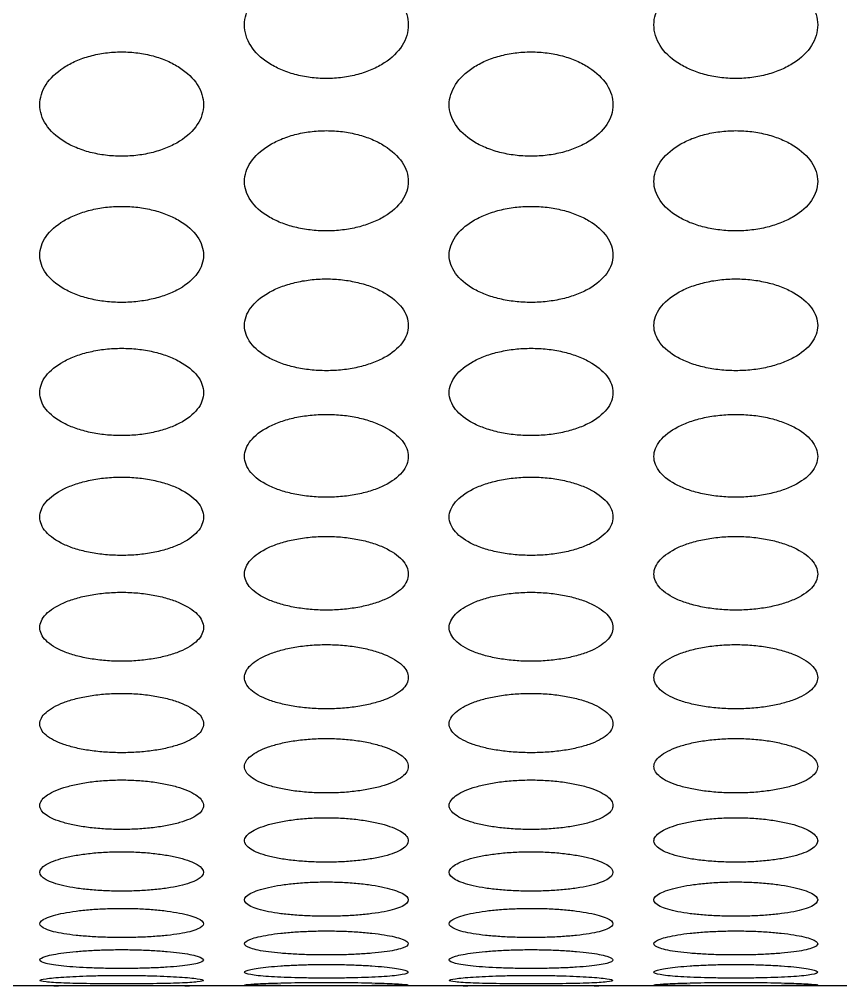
# Model space of a CAD drawing. Header units: millimetres. Extents: x 324 to 7054, y -67 to 2159.
# Drawn here: x 1955.03 to 1995.16, y 1320.98 to 1368.14 of the extents above; entities that cross this region are included whole.
import ezdxf

# ---------------------------------------------------------------- set-up
doc = ezdxf.new("R2010")
doc.units = ezdxf.units.MM
doc.header["$LTSCALE"] = 153.67
doc.layers.get('0').update_dxf_attribs({"linetype": 'CONTINUOUS'})
doc.layers.add('02___PRT_ALL_AXES', color=7, linetype='CONTINUOUS')

msp = doc.modelspace()

# ---------------------------------------------------------------- linework, layer by layer
at = {"linetype": 'Continuous'}
msp.add_line((2024.76484, 1320.97699), (1484.30467, 1320.97699), dxfattribs=at)
at = {"layer": '02___PRT_ALL_AXES', "linetype": 'Continuous'}
for p, q in [((1968.67301, 1320.97699), (1968.6473, 1320.97699)), ((1971.42576, 1320.97699), (1971.39649, 1320.97699)), ((1988.67301, 1320.97699), (1988.6473, 1320.97699)), ((1991.42576, 1320.97699), (1991.39649, 1320.97699))]:
    msp.add_line(p, q, dxfattribs=at)
for points, knots in [([(1970.03476, 1365.25524), (1969.76893, 1365.25546), (1969.24531, 1365.28889), (1968.48961, 1365.4377), (1967.79947, 1365.67656), (1966.98616, 1366.10837), (1966.24385, 1366.83041), (1965.9302, 1367.86629), (1966.24394, 1368.90984), (1966.98437, 1369.65212), (1967.79615, 1370.10068), (1968.48659, 1370.35087), (1969.24381, 1370.50749), (1969.76846, 1370.54274), (1970.03476, 1370.54297)], [0, 0, 0, 0, 0.0625, 0.125, 0.1875, 0.25, 0.375, 0.5, 0.625, 0.75, 0.8125, 0.875, 0.9375, 1, 1, 1, 1]), ([(1970.03476, 1370.54297), (1970.30058, 1370.54273), (1970.8242, 1370.50762), (1971.5799, 1370.35165), (1972.27004, 1370.1022), (1973.08335, 1369.65362), (1973.82566, 1368.91065), (1974.13932, 1367.86432), (1973.82557, 1366.83123), (1973.08514, 1366.10982), (1972.27336, 1365.67801), (1971.58292, 1365.43844), (1970.8257, 1365.28902), (1970.30105, 1365.25545), (1970.03476, 1365.25524)], [0, 0, 0, 0, 0.0625, 0.125, 0.1875, 0.25, 0.375, 0.5, 0.625, 0.75, 0.8125, 0.875, 0.9375, 1, 1, 1, 1]), ([(1990.03476, 1365.25524), (1989.76893, 1365.25546), (1989.24531, 1365.28889), (1988.48961, 1365.4377), (1987.79947, 1365.67656), (1986.98616, 1366.10837), (1986.24385, 1366.83041), (1985.9302, 1367.86629), (1986.24394, 1368.90984), (1986.98437, 1369.65212), (1987.79615, 1370.10068), (1988.48659, 1370.35087), (1989.24381, 1370.50749), (1989.76846, 1370.54274), (1990.03476, 1370.54297)], [0, 0, 0, 0, 0.0625, 0.125, 0.1875, 0.25, 0.375, 0.5, 0.625, 0.75, 0.8125, 0.875, 0.9375, 1, 1, 1, 1]), ([(1990.03476, 1370.54297), (1990.30058, 1370.54273), (1990.8242, 1370.50762), (1991.5799, 1370.35165), (1992.27004, 1370.1022), (1993.08335, 1369.65362), (1993.82566, 1368.91065), (1994.13932, 1367.86432), (1993.82557, 1366.83123), (1993.08514, 1366.10982), (1992.27336, 1365.67801), (1991.58292, 1365.43844), (1990.8257, 1365.28902), (1990.30105, 1365.25545), (1990.03476, 1365.25524)], [0, 0, 0, 0, 0.0625, 0.125, 0.1875, 0.25, 0.375, 0.5, 0.625, 0.75, 0.8125, 0.875, 0.9375, 1, 1, 1, 1]), ([(1960.03476, 1361.46027), (1959.76893, 1361.46048), (1959.24531, 1361.49263), (1958.48961, 1361.63572), (1957.79947, 1361.86543), (1956.98616, 1362.28079), (1956.24385, 1362.97554), (1955.9302, 1363.9729), (1956.24394, 1364.9783), (1956.98437, 1365.69389), (1957.79615, 1366.12645), (1958.48659, 1366.36775), (1959.24381, 1366.51883), (1959.76846, 1366.55283), (1960.03476, 1366.55305)], [0, 0, 0, 0, 0.0625, 0.125, 0.1875, 0.25, 0.375, 0.5, 0.625, 0.75, 0.8125, 0.875, 0.9375, 1, 1, 1, 1]), ([(1960.03476, 1366.55305), (1960.30058, 1366.55283), (1960.8242, 1366.51895), (1961.5799, 1366.3685), (1962.27004, 1366.12791), (1963.08335, 1365.69534), (1963.82566, 1364.97909), (1964.13932, 1363.971), (1963.82557, 1362.97633), (1963.08514, 1362.28219), (1962.27336, 1361.86683), (1961.58292, 1361.63643), (1960.8257, 1361.49275), (1960.30105, 1361.46048), (1960.03476, 1361.46027)], [0, 0, 0, 0, 0.0625, 0.125, 0.1875, 0.25, 0.375, 0.5, 0.625, 0.75, 0.8125, 0.875, 0.9375, 1, 1, 1, 1]), ([(1980.03476, 1361.46027), (1979.76893, 1361.46048), (1979.24531, 1361.49263), (1978.48961, 1361.63572), (1977.79947, 1361.86543), (1976.98616, 1362.28079), (1976.24385, 1362.97554), (1975.9302, 1363.9729), (1976.24394, 1364.9783), (1976.98437, 1365.69389), (1977.79615, 1366.12645), (1978.48659, 1366.36775), (1979.24381, 1366.51883), (1979.76846, 1366.55283), (1980.03476, 1366.55305)], [0, 0, 0, 0, 0.0625, 0.125, 0.1875, 0.25, 0.375, 0.5, 0.625, 0.75, 0.8125, 0.875, 0.9375, 1, 1, 1, 1]), ([(1980.03476, 1366.55305), (1980.30058, 1366.55283), (1980.8242, 1366.51895), (1981.5799, 1366.3685), (1982.27004, 1366.12791), (1983.08335, 1365.69534), (1983.82566, 1364.97909), (1984.13932, 1363.971), (1983.82557, 1362.97633), (1983.08514, 1362.28219), (1982.27336, 1361.86683), (1981.58292, 1361.63643), (1980.8257, 1361.49275), (1980.30105, 1361.46048), (1980.03476, 1361.46027)], [0, 0, 0, 0, 0.0625, 0.125, 0.1875, 0.25, 0.375, 0.5, 0.625, 0.75, 0.8125, 0.875, 0.9375, 1, 1, 1, 1]), ([(1970.03476, 1357.81596), (1969.76893, 1357.81617), (1969.24531, 1357.847), (1968.48961, 1357.98423), (1967.79947, 1358.20457), (1966.98616, 1358.60305), (1966.24385, 1359.26982), (1965.9302, 1360.22765), (1966.24394, 1361.19392), (1966.98437, 1361.88208), (1967.79615, 1362.29821), (1968.48659, 1362.53038), (1969.24381, 1362.67576), (1969.76846, 1362.70849), (1970.03476, 1362.7087)], [0, 0, 0, 0, 0.0625, 0.125, 0.1875, 0.25, 0.375, 0.5, 0.625, 0.75, 0.8125, 0.875, 0.9375, 1, 1, 1, 1]), ([(1970.03476, 1362.7087), (1970.30058, 1362.70848), (1970.8242, 1362.67589), (1971.5799, 1362.53111), (1972.27004, 1362.29961), (1973.08335, 1361.88348), (1973.82566, 1361.19467), (1974.13932, 1360.22583), (1973.82557, 1359.27058), (1973.08514, 1358.6044), (1972.27336, 1358.20591), (1971.58292, 1357.98491), (1970.8257, 1357.84711), (1970.30105, 1357.81617), (1970.03476, 1357.81596)], [0, 0, 0, 0, 0.0625, 0.125, 0.1875, 0.25, 0.375, 0.5, 0.625, 0.75, 0.8125, 0.875, 0.9375, 1, 1, 1, 1]), ([(1990.03476, 1357.81596), (1989.76893, 1357.81617), (1989.24531, 1357.847), (1988.48961, 1357.98423), (1987.79947, 1358.20457), (1986.98616, 1358.60305), (1986.24385, 1359.26982), (1985.9302, 1360.22765), (1986.24394, 1361.19392), (1986.98437, 1361.88208), (1987.79615, 1362.29821), (1988.48659, 1362.53038), (1989.24381, 1362.67576), (1989.76846, 1362.70849), (1990.03476, 1362.7087)], [0, 0, 0, 0, 0.0625, 0.125, 0.1875, 0.25, 0.375, 0.5, 0.625, 0.75, 0.8125, 0.875, 0.9375, 1, 1, 1, 1]), ([(1990.03476, 1362.7087), (1990.30058, 1362.70848), (1990.8242, 1362.67589), (1991.5799, 1362.53111), (1992.27004, 1362.29961), (1993.08335, 1361.88348), (1993.82566, 1361.19467), (1994.13932, 1360.22583), (1993.82557, 1359.27058), (1993.08514, 1358.6044), (1992.27336, 1358.20591), (1991.58292, 1357.98491), (1990.8257, 1357.84711), (1990.30105, 1357.81617), (1990.03476, 1357.81596)], [0, 0, 0, 0, 0.0625, 0.125, 0.1875, 0.25, 0.375, 0.5, 0.625, 0.75, 0.8125, 0.875, 0.9375, 1, 1, 1, 1]), ([(1960.03476, 1354.32597), (1959.76893, 1354.32617), (1959.24531, 1354.35565), (1958.48961, 1354.48688), (1957.79947, 1354.69763), (1956.98616, 1355.07884), (1956.24385, 1355.71696), (1955.9302, 1356.63431), (1956.24394, 1357.56046), (1956.98437, 1358.22052), (1957.79615, 1358.61979), (1958.48659, 1358.84261), (1959.24381, 1358.98215), (1959.76846, 1359.01356), (1960.03476, 1359.01376)], [0, 0, 0, 0, 0.0625, 0.125, 0.1875, 0.25, 0.375, 0.5, 0.625, 0.75, 0.8125, 0.875, 0.9375, 1, 1, 1, 1]), ([(1960.03476, 1359.01376), (1960.30058, 1359.01355), (1960.8242, 1358.98226), (1961.5799, 1358.8433), (1962.27004, 1358.62114), (1963.08335, 1358.22186), (1963.82566, 1357.56118), (1964.13932, 1356.63256), (1963.82557, 1355.71768), (1963.08514, 1355.08013), (1962.27336, 1354.69891), (1961.58292, 1354.48754), (1960.8257, 1354.35576), (1960.30105, 1354.32616), (1960.03476, 1354.32597)], [0, 0, 0, 0, 0.0625, 0.125, 0.1875, 0.25, 0.375, 0.5, 0.625, 0.75, 0.8125, 0.875, 0.9375, 1, 1, 1, 1]), ([(1980.03476, 1354.32597), (1979.76893, 1354.32617), (1979.24531, 1354.35565), (1978.48961, 1354.48688), (1977.79947, 1354.69763), (1976.98616, 1355.07884), (1976.24385, 1355.71696), (1975.9302, 1356.63431), (1976.24394, 1357.56046), (1976.98437, 1358.22052), (1977.79615, 1358.61979), (1978.48659, 1358.84261), (1979.24381, 1358.98215), (1979.76846, 1359.01356), (1980.03476, 1359.01376)], [0, 0, 0, 0, 0.0625, 0.125, 0.1875, 0.25, 0.375, 0.5, 0.625, 0.75, 0.8125, 0.875, 0.9375, 1, 1, 1, 1]), ([(1980.03476, 1359.01376), (1980.30058, 1359.01355), (1980.8242, 1358.98226), (1981.5799, 1358.8433), (1982.27004, 1358.62114), (1983.08335, 1358.22186), (1983.82566, 1357.56118), (1984.13932, 1356.63256), (1983.82557, 1355.71768), (1983.08514, 1355.08013), (1982.27336, 1354.69891), (1981.58292, 1354.48754), (1980.8257, 1354.35576), (1980.30105, 1354.32616), (1980.03476, 1354.32597)], [0, 0, 0, 0, 0.0625, 0.125, 0.1875, 0.25, 0.375, 0.5, 0.625, 0.75, 0.8125, 0.875, 0.9375, 1, 1, 1, 1]), ([(1970.03476, 1350.99378), (1969.76893, 1350.99397), (1969.24531, 1351.02207), (1968.48961, 1351.14718), (1967.79947, 1351.34812), (1966.98616, 1351.71168), (1966.24385, 1352.32051), (1965.9302, 1353.19646), (1966.24394, 1354.08156), (1966.98437, 1354.71286), (1967.79615, 1355.09488), (1968.48659, 1355.30811), (1969.24381, 1355.44167), (1969.76846, 1355.47174), (1970.03476, 1355.47194)], [0, 0, 0, 0, 0.0625, 0.125, 0.1875, 0.25, 0.375, 0.5, 0.625, 0.75, 0.8125, 0.875, 0.9375, 1, 1, 1, 1]), ([(1970.03476, 1355.47194), (1970.30058, 1355.47174), (1970.8242, 1355.44179), (1971.5799, 1355.30878), (1972.27004, 1355.09617), (1973.08335, 1354.71414), (1973.82566, 1354.08225), (1974.13932, 1353.19478), (1973.82557, 1352.3212), (1973.08514, 1351.7129), (1972.27336, 1351.34934), (1971.58292, 1351.1478), (1970.8257, 1351.02218), (1970.30105, 1350.99397), (1970.03476, 1350.99378)], [0, 0, 0, 0, 0.0625, 0.125, 0.1875, 0.25, 0.375, 0.5, 0.625, 0.75, 0.8125, 0.875, 0.9375, 1, 1, 1, 1]), ([(1990.03476, 1350.99378), (1989.76893, 1350.99397), (1989.24531, 1351.02207), (1988.48961, 1351.14718), (1987.79947, 1351.34812), (1986.98616, 1351.71168), (1986.24385, 1352.32051), (1985.9302, 1353.19646), (1986.24394, 1354.08156), (1986.98437, 1354.71286), (1987.79615, 1355.09488), (1988.48659, 1355.30811), (1989.24381, 1355.44167), (1989.76846, 1355.47174), (1990.03476, 1355.47194)], [0, 0, 0, 0, 0.0625, 0.125, 0.1875, 0.25, 0.375, 0.5, 0.625, 0.75, 0.8125, 0.875, 0.9375, 1, 1, 1, 1]), ([(1990.03476, 1355.47194), (1990.30058, 1355.47174), (1990.8242, 1355.44179), (1991.5799, 1355.30878), (1992.27004, 1355.09617), (1993.08335, 1354.71414), (1993.82566, 1354.08225), (1994.13932, 1353.19478), (1993.82557, 1352.3212), (1993.08514, 1351.7129), (1992.27336, 1351.34934), (1991.58292, 1351.1478), (1990.8257, 1351.02218), (1990.30105, 1350.99397), (1990.03476, 1350.99378)], [0, 0, 0, 0, 0.0625, 0.125, 0.1875, 0.25, 0.375, 0.5, 0.625, 0.75, 0.8125, 0.875, 0.9375, 1, 1, 1, 1]), ([(1960.03476, 1347.82273), (1959.76893, 1347.82291), (1959.24531, 1347.84961), (1958.48961, 1347.96846), (1957.79947, 1348.15939), (1956.98616, 1348.50494), (1956.24385, 1349.08387), (1955.9302, 1349.91754), (1956.24394, 1350.76072), (1956.98437, 1351.36262), (1957.79615, 1351.72701), (1958.48659, 1351.93044), (1959.24381, 1352.05789), (1959.76846, 1352.08658), (1960.03476, 1352.08677)], [0, 0, 0, 0, 0.0625, 0.125, 0.1875, 0.25, 0.375, 0.5, 0.625, 0.75, 0.8125, 0.875, 0.9375, 1, 1, 1, 1]), ([(1960.03476, 1352.08677), (1960.30058, 1352.08658), (1960.8242, 1352.05799), (1961.5799, 1351.93108), (1962.27004, 1351.72823), (1963.08335, 1351.36384), (1963.82566, 1350.76137), (1964.13932, 1349.91595), (1963.82557, 1349.08452), (1963.08514, 1348.5061), (1962.27336, 1348.16055), (1961.58292, 1347.96905), (1960.8257, 1347.8497), (1960.30105, 1347.82291), (1960.03476, 1347.82273)], [0, 0, 0, 0, 0.0625, 0.125, 0.1875, 0.25, 0.375, 0.5, 0.625, 0.75, 0.8125, 0.875, 0.9375, 1, 1, 1, 1]), ([(1980.03476, 1347.82273), (1979.76893, 1347.82291), (1979.24531, 1347.84961), (1978.48961, 1347.96846), (1977.79947, 1348.15939), (1976.98616, 1348.50494), (1976.24385, 1349.08387), (1975.9302, 1349.91754), (1976.24394, 1350.76072), (1976.98437, 1351.36262), (1977.79615, 1351.72701), (1978.48659, 1351.93044), (1979.24381, 1352.05789), (1979.76846, 1352.08658), (1980.03476, 1352.08677)], [0, 0, 0, 0, 0.0625, 0.125, 0.1875, 0.25, 0.375, 0.5, 0.625, 0.75, 0.8125, 0.875, 0.9375, 1, 1, 1, 1]), ([(1980.03476, 1352.08677), (1980.30058, 1352.08658), (1980.8242, 1352.05799), (1981.5799, 1351.93108), (1982.27004, 1351.72823), (1983.08335, 1351.36384), (1983.82566, 1350.76137), (1984.13932, 1349.91595), (1983.82557, 1349.08452), (1983.08514, 1348.5061), (1982.27336, 1348.16055), (1981.58292, 1347.96905), (1980.8257, 1347.8497), (1980.30105, 1347.82291), (1980.03476, 1347.82273)], [0, 0, 0, 0, 0.0625, 0.125, 0.1875, 0.25, 0.375, 0.5, 0.625, 0.75, 0.8125, 0.875, 0.9375, 1, 1, 1, 1]), ([(1970.03476, 1344.816), (1969.76893, 1344.81617), (1969.24531, 1344.84143), (1968.48961, 1344.95391), (1967.79947, 1345.13464), (1966.98616, 1345.46183), (1966.24385, 1346.01028), (1965.9302, 1346.80084), (1966.24394, 1347.60125), (1966.98437, 1348.17314), (1967.79615, 1348.51954), (1968.48659, 1348.71297), (1969.24381, 1348.83418), (1969.76846, 1348.86147), (1970.03476, 1348.86165)], [0, 0, 0, 0, 0.0625, 0.125, 0.1875, 0.25, 0.375, 0.5, 0.625, 0.75, 0.8125, 0.875, 0.9375, 1, 1, 1, 1]), ([(1970.03476, 1348.86165), (1970.30058, 1348.86146), (1970.8242, 1348.83428), (1971.5799, 1348.71358), (1972.27004, 1348.5207), (1973.08335, 1348.17431), (1973.82566, 1347.60187), (1974.13932, 1346.79933), (1973.82557, 1346.0109), (1973.08514, 1345.46293), (1972.27336, 1345.13574), (1971.58292, 1344.95447), (1970.8257, 1344.84152), (1970.30105, 1344.81616), (1970.03476, 1344.816)], [0, 0, 0, 0, 0.0625, 0.125, 0.1875, 0.25, 0.375, 0.5, 0.625, 0.75, 0.8125, 0.875, 0.9375, 1, 1, 1, 1]), ([(1990.03476, 1344.816), (1989.76893, 1344.81617), (1989.24531, 1344.84143), (1988.48961, 1344.95391), (1987.79947, 1345.13464), (1986.98616, 1345.46183), (1986.24385, 1346.01028), (1985.9302, 1346.80084), (1986.24394, 1347.60125), (1986.98437, 1348.17314), (1987.79615, 1348.51954), (1988.48659, 1348.71297), (1989.24381, 1348.83418), (1989.76846, 1348.86147), (1990.03476, 1348.86165)], [0, 0, 0, 0, 0.0625, 0.125, 0.1875, 0.25, 0.375, 0.5, 0.625, 0.75, 0.8125, 0.875, 0.9375, 1, 1, 1, 1]), ([(1990.03476, 1348.86165), (1990.30058, 1348.86146), (1990.8242, 1348.83428), (1991.5799, 1348.71358), (1992.27004, 1348.5207), (1993.08335, 1348.17431), (1993.82566, 1347.60187), (1994.13932, 1346.79933), (1993.82557, 1346.0109), (1993.08514, 1345.46293), (1992.27336, 1345.13574), (1991.58292, 1344.95447), (1990.8257, 1344.84152), (1990.30105, 1344.81616), (1990.03476, 1344.816)], [0, 0, 0, 0, 0.0625, 0.125, 0.1875, 0.25, 0.375, 0.5, 0.625, 0.75, 0.8125, 0.875, 0.9375, 1, 1, 1, 1]), ([(1960.03476, 1341.97658), (1959.76893, 1341.97674), (1959.24531, 1342.00055), (1958.48961, 1342.10654), (1957.79947, 1342.2769), (1956.98616, 1342.58539), (1956.24385, 1343.10282), (1955.9302, 1343.84947), (1956.24394, 1344.60631), (1956.98437, 1345.14764), (1957.79615, 1345.47568), (1958.48659, 1345.65893), (1959.24381, 1345.77377), (1959.76846, 1345.79963), (1960.03476, 1345.7998)], [0, 0, 0, 0, 0.0625, 0.125, 0.1875, 0.25, 0.375, 0.5, 0.625, 0.75, 0.8125, 0.875, 0.9375, 1, 1, 1, 1]), ([(1960.03476, 1345.7998), (1960.30058, 1345.79962), (1960.8242, 1345.77386), (1961.5799, 1345.6595), (1962.27004, 1345.47679), (1963.08335, 1345.14874), (1963.82566, 1344.6069), (1964.13932, 1343.84804), (1963.82557, 1343.10341), (1963.08514, 1342.58644), (1962.27336, 1342.27793), (1961.58292, 1342.10707), (1960.8257, 1342.00063), (1960.30105, 1341.97674), (1960.03476, 1341.97658)], [0, 0, 0, 0, 0.0625, 0.125, 0.1875, 0.25, 0.375, 0.5, 0.625, 0.75, 0.8125, 0.875, 0.9375, 1, 1, 1, 1]), ([(1980.03476, 1341.97658), (1979.76893, 1341.97674), (1979.24531, 1342.00055), (1978.48961, 1342.10654), (1977.79947, 1342.2769), (1976.98616, 1342.58539), (1976.24385, 1343.10282), (1975.9302, 1343.84947), (1976.24394, 1344.60631), (1976.98437, 1345.14764), (1977.79615, 1345.47568), (1978.48659, 1345.65893), (1979.24381, 1345.77377), (1979.76846, 1345.79963), (1980.03476, 1345.7998)], [0, 0, 0, 0, 0.0625, 0.125, 0.1875, 0.25, 0.375, 0.5, 0.625, 0.75, 0.8125, 0.875, 0.9375, 1, 1, 1, 1]), ([(1980.03476, 1345.7998), (1980.30058, 1345.79962), (1980.8242, 1345.77386), (1981.5799, 1345.6595), (1982.27004, 1345.47679), (1983.08335, 1345.14874), (1983.82566, 1344.6069), (1984.13932, 1343.84804), (1983.82557, 1343.10341), (1983.08514, 1342.58644), (1982.27336, 1342.27793), (1981.58292, 1342.10707), (1980.8257, 1342.00063), (1980.30105, 1341.97674), (1980.03476, 1341.97658)], [0, 0, 0, 0, 0.0625, 0.125, 0.1875, 0.25, 0.375, 0.5, 0.625, 0.75, 0.8125, 0.875, 0.9375, 1, 1, 1, 1]), ([(1970.03476, 1339.30734), (1969.76893, 1339.30749), (1969.24531, 1339.32981), (1968.48961, 1339.42921), (1967.79947, 1339.58902), (1966.98616, 1339.87852), (1966.24385, 1340.36439), (1965.9302, 1341.0664), (1966.24394, 1341.77891), (1966.98437, 1342.28912), (1967.79615, 1342.59849), (1968.48659, 1342.77136), (1969.24381, 1342.87972), (1969.76846, 1342.90413), (1970.03476, 1342.90429)], [0, 0, 0, 0, 0.0625, 0.125, 0.1875, 0.25, 0.375, 0.5, 0.625, 0.75, 0.8125, 0.875, 0.9375, 1, 1, 1, 1]), ([(1970.03476, 1342.90429), (1970.30058, 1342.90412), (1970.8242, 1342.87981), (1971.5799, 1342.7719), (1972.27004, 1342.59953), (1973.08335, 1342.29016), (1973.82566, 1341.77946), (1974.13932, 1341.06506), (1973.82557, 1340.36495), (1973.08514, 1339.8795), (1972.27336, 1339.58999), (1971.58292, 1339.42971), (1970.8257, 1339.32989), (1970.30105, 1339.30748), (1970.03476, 1339.30734)], [0, 0, 0, 0, 0.0625, 0.125, 0.1875, 0.25, 0.375, 0.5, 0.625, 0.75, 0.8125, 0.875, 0.9375, 1, 1, 1, 1]), ([(1990.03476, 1339.30734), (1989.76893, 1339.30749), (1989.24531, 1339.32981), (1988.48961, 1339.42921), (1987.79947, 1339.58902), (1986.98616, 1339.87852), (1986.24385, 1340.36439), (1985.9302, 1341.0664), (1986.24394, 1341.77891), (1986.98437, 1342.28912), (1987.79615, 1342.59849), (1988.48659, 1342.77136), (1989.24381, 1342.87972), (1989.76846, 1342.90413), (1990.03476, 1342.90429)], [0, 0, 0, 0, 0.0625, 0.125, 0.1875, 0.25, 0.375, 0.5, 0.625, 0.75, 0.8125, 0.875, 0.9375, 1, 1, 1, 1]), ([(1990.03476, 1342.90429), (1990.30058, 1342.90412), (1990.8242, 1342.87981), (1991.5799, 1342.7719), (1992.27004, 1342.59953), (1993.08335, 1342.29016), (1993.82566, 1341.77946), (1994.13932, 1341.06506), (1993.82557, 1340.36495), (1993.08514, 1339.8795), (1992.27336, 1339.58999), (1991.58292, 1339.42971), (1990.8257, 1339.32989), (1990.30105, 1339.30748), (1990.03476, 1339.30734)], [0, 0, 0, 0, 0.0625, 0.125, 0.1875, 0.25, 0.375, 0.5, 0.625, 0.75, 0.8125, 0.875, 0.9375, 1, 1, 1, 1]), ([(1960.03476, 1336.81093), (1959.76893, 1336.81107), (1959.24531, 1336.83188), (1958.48961, 1336.9246), (1957.79947, 1337.0737), (1956.98616, 1337.34391), (1956.24385, 1337.79775), (1955.9302, 1338.4544), (1956.24394, 1339.12187), (1956.98437, 1339.60046), (1957.79615, 1339.89084), (1958.48659, 1340.05316), (1959.24381, 1340.15494), (1959.76846, 1340.17786), (1960.03476, 1340.17801)], [0, 0, 0, 0, 0.0625, 0.125, 0.1875, 0.25, 0.375, 0.5, 0.625, 0.75, 0.8125, 0.875, 0.9375, 1, 1, 1, 1]), ([(1960.03476, 1340.17801), (1960.30058, 1340.17786), (1960.8242, 1340.15502), (1961.5799, 1340.05367), (1962.27004, 1339.89182), (1963.08335, 1339.60143), (1963.82566, 1339.12239), (1964.13932, 1338.45314), (1963.82557, 1337.79827), (1963.08514, 1337.34482), (1962.27336, 1337.0746), (1961.58292, 1336.92506), (1960.8257, 1336.83196), (1960.30105, 1336.81107), (1960.03476, 1336.81093)], [0, 0, 0, 0, 0.0625, 0.125, 0.1875, 0.25, 0.375, 0.5, 0.625, 0.75, 0.8125, 0.875, 0.9375, 1, 1, 1, 1]), ([(1980.03476, 1336.81093), (1979.76893, 1336.81107), (1979.24531, 1336.83188), (1978.48961, 1336.9246), (1977.79947, 1337.0737), (1976.98616, 1337.34391), (1976.24385, 1337.79775), (1975.9302, 1338.4544), (1976.24394, 1339.12187), (1976.98437, 1339.60046), (1977.79615, 1339.89084), (1978.48659, 1340.05316), (1979.24381, 1340.15494), (1979.76846, 1340.17786), (1980.03476, 1340.17801)], [0, 0, 0, 0, 0.0625, 0.125, 0.1875, 0.25, 0.375, 0.5, 0.625, 0.75, 0.8125, 0.875, 0.9375, 1, 1, 1, 1]), ([(1980.03476, 1340.17801), (1980.30058, 1340.17786), (1980.8242, 1340.15502), (1981.5799, 1340.05367), (1982.27004, 1339.89182), (1983.08335, 1339.60143), (1983.82566, 1339.12239), (1984.13932, 1338.45314), (1983.82557, 1337.79827), (1983.08514, 1337.34482), (1982.27336, 1337.0746), (1981.58292, 1336.92506), (1980.8257, 1336.83196), (1980.30105, 1336.81107), (1980.03476, 1336.81093)], [0, 0, 0, 0, 0.0625, 0.125, 0.1875, 0.25, 0.375, 0.5, 0.625, 0.75, 0.8125, 0.875, 0.9375, 1, 1, 1, 1]), ([(1970.03476, 1334.48986), (1969.76893, 1334.48999), (1969.24531, 1334.50927), (1968.48961, 1334.59521), (1967.79947, 1334.73345), (1966.98616, 1334.9841), (1966.24385, 1335.40545), (1965.9302, 1336.0161), (1966.24394, 1336.63785), (1966.98437, 1337.08434), (1967.79615, 1337.35545), (1968.48659, 1337.50706), (1969.24381, 1337.60214), (1969.76846, 1337.62356), (1970.03476, 1337.6237)], [0, 0, 0, 0, 0.0625, 0.125, 0.1875, 0.25, 0.375, 0.5, 0.625, 0.75, 0.8125, 0.875, 0.9375, 1, 1, 1, 1]), ([(1970.03476, 1337.6237), (1970.30058, 1337.62356), (1970.8242, 1337.60222), (1971.5799, 1337.50753), (1972.27004, 1337.35636), (1973.08335, 1337.08524), (1973.82566, 1336.63833), (1974.13932, 1336.01493), (1973.82557, 1335.40594), (1973.08514, 1334.98495), (1972.27336, 1334.73429), (1971.58292, 1334.59564), (1970.8257, 1334.50935), (1970.30105, 1334.48998), (1970.03476, 1334.48986)], [0, 0, 0, 0, 0.0625, 0.125, 0.1875, 0.25, 0.375, 0.5, 0.625, 0.75, 0.8125, 0.875, 0.9375, 1, 1, 1, 1]), ([(1990.03476, 1334.48986), (1989.76893, 1334.48999), (1989.24531, 1334.50927), (1988.48961, 1334.59521), (1987.79947, 1334.73345), (1986.98616, 1334.9841), (1986.24385, 1335.40545), (1985.9302, 1336.0161), (1986.24394, 1336.63785), (1986.98437, 1337.08434), (1987.79615, 1337.35545), (1988.48659, 1337.50706), (1989.24381, 1337.60214), (1989.76846, 1337.62356), (1990.03476, 1337.6237)], [0, 0, 0, 0, 0.0625, 0.125, 0.1875, 0.25, 0.375, 0.5, 0.625, 0.75, 0.8125, 0.875, 0.9375, 1, 1, 1, 1]), ([(1990.03476, 1337.6237), (1990.30058, 1337.62356), (1990.8242, 1337.60222), (1991.5799, 1337.50753), (1992.27004, 1337.35636), (1993.08335, 1337.08524), (1993.82566, 1336.63833), (1994.13932, 1336.01493), (1993.82557, 1335.40594), (1993.08514, 1334.98495), (1992.27336, 1334.73429), (1991.58292, 1334.59564), (1990.8257, 1334.50935), (1990.30105, 1334.48998), (1990.03476, 1334.48986)], [0, 0, 0, 0, 0.0625, 0.125, 0.1875, 0.25, 0.375, 0.5, 0.625, 0.75, 0.8125, 0.875, 0.9375, 1, 1, 1, 1]), ([(1960.03476, 1332.34644), (1959.76893, 1332.34656), (1959.24531, 1332.36431), (1958.48961, 1332.44337), (1957.79947, 1332.57061), (1956.98616, 1332.80145), (1956.24385, 1333.1899), (1955.9302, 1333.75392), (1956.24394, 1334.32935), (1956.98437, 1334.74328), (1957.79615, 1334.99484), (1958.48659, 1335.13559), (1959.24381, 1335.22389), (1959.76846, 1335.24379), (1960.03476, 1335.24392)], [0, 0, 0, 0, 0.0625, 0.125, 0.1875, 0.25, 0.375, 0.5, 0.625, 0.75, 0.8125, 0.875, 0.9375, 1, 1, 1, 1]), ([(1960.03476, 1335.24392), (1960.30058, 1335.24379), (1960.8242, 1335.22397), (1961.5799, 1335.13603), (1962.27004, 1334.99569), (1963.08335, 1334.74412), (1963.82566, 1334.32979), (1964.13932, 1333.75284), (1963.82557, 1333.19035), (1963.08514, 1332.80224), (1962.27336, 1332.57139), (1961.58292, 1332.44377), (1960.8257, 1332.36437), (1960.30105, 1332.34656), (1960.03476, 1332.34644)], [0, 0, 0, 0, 0.0625, 0.125, 0.1875, 0.25, 0.375, 0.5, 0.625, 0.75, 0.8125, 0.875, 0.9375, 1, 1, 1, 1]), ([(1980.03476, 1332.34644), (1979.76893, 1332.34656), (1979.24531, 1332.36431), (1978.48961, 1332.44337), (1977.79947, 1332.57061), (1976.98616, 1332.80145), (1976.24385, 1333.1899), (1975.9302, 1333.75392), (1976.24394, 1334.32935), (1976.98437, 1334.74328), (1977.79615, 1334.99484), (1978.48659, 1335.13559), (1979.24381, 1335.22389), (1979.76846, 1335.24379), (1980.03476, 1335.24392)], [0, 0, 0, 0, 0.0625, 0.125, 0.1875, 0.25, 0.375, 0.5, 0.625, 0.75, 0.8125, 0.875, 0.9375, 1, 1, 1, 1]), ([(1980.03476, 1335.24392), (1980.30058, 1335.24379), (1980.8242, 1335.22397), (1981.5799, 1335.13603), (1982.27004, 1334.99569), (1983.08335, 1334.74412), (1983.82566, 1334.32979), (1984.13932, 1333.75284), (1983.82557, 1333.19035), (1983.08514, 1332.80224), (1982.27336, 1332.57139), (1981.58292, 1332.44377), (1980.8257, 1332.36437), (1980.30105, 1332.34656), (1980.03476, 1332.34644)], [0, 0, 0, 0, 0.0625, 0.125, 0.1875, 0.25, 0.375, 0.5, 0.625, 0.75, 0.8125, 0.875, 0.9375, 1, 1, 1, 1]), ([(1970.03476, 1330.38284), (1969.76893, 1330.38294), (1969.24531, 1330.39912), (1968.48961, 1330.47124), (1967.79947, 1330.58736), (1966.98616, 1330.79816), (1966.24385, 1331.15331), (1965.9302, 1331.67014), (1966.24394, 1332.19866), (1966.98437, 1332.57963), (1967.79615, 1332.81139), (1968.48659, 1332.94114), (1969.24381, 1333.02257), (1969.76846, 1333.04092), (1970.03476, 1333.04104)], [0, 0, 0, 0, 0.0625, 0.125, 0.1875, 0.25, 0.375, 0.5, 0.625, 0.75, 0.8125, 0.875, 0.9375, 1, 1, 1, 1]), ([(1970.03476, 1333.04104), (1970.30058, 1333.04092), (1970.8242, 1333.02264), (1971.5799, 1332.94154), (1972.27004, 1332.81218), (1973.08335, 1332.5804), (1973.82566, 1332.19907), (1974.13932, 1331.66915), (1973.82557, 1331.15372), (1973.08514, 1330.79887), (1972.27336, 1330.58807), (1971.58292, 1330.4716), (1970.8257, 1330.39918), (1970.30105, 1330.38294), (1970.03476, 1330.38284)], [0, 0, 0, 0, 0.0625, 0.125, 0.1875, 0.25, 0.375, 0.5, 0.625, 0.75, 0.8125, 0.875, 0.9375, 1, 1, 1, 1]), ([(1990.03476, 1330.38284), (1989.76893, 1330.38294), (1989.24531, 1330.39912), (1988.48961, 1330.47124), (1987.79947, 1330.58736), (1986.98616, 1330.79816), (1986.24385, 1331.15331), (1985.9302, 1331.67014), (1986.24394, 1332.19866), (1986.98437, 1332.57963), (1987.79615, 1332.81139), (1988.48659, 1332.94114), (1989.24381, 1333.02257), (1989.76846, 1333.04092), (1990.03476, 1333.04104)], [0, 0, 0, 0, 0.0625, 0.125, 0.1875, 0.25, 0.375, 0.5, 0.625, 0.75, 0.8125, 0.875, 0.9375, 1, 1, 1, 1]), ([(1990.03476, 1333.04104), (1990.30058, 1333.04092), (1990.8242, 1333.02264), (1991.5799, 1332.94154), (1992.27004, 1332.81218), (1993.08335, 1332.5804), (1993.82566, 1332.19907), (1994.13932, 1331.66915), (1993.82557, 1331.15372), (1993.08514, 1330.79887), (1992.27336, 1330.58807), (1991.58292, 1330.4716), (1990.8257, 1330.39918), (1990.30105, 1330.38294), (1990.03476, 1330.38284)], [0, 0, 0, 0, 0.0625, 0.125, 0.1875, 0.25, 0.375, 0.5, 0.625, 0.75, 0.8125, 0.875, 0.9375, 1, 1, 1, 1]), ([(1960.03476, 1328.601), (1959.76893, 1328.6011), (1959.24531, 1328.6157), (1958.48961, 1328.6808), (1957.79947, 1328.78567), (1956.98616, 1328.97622), (1956.24385, 1329.29772), (1955.9302, 1329.76685), (1956.24394, 1330.24793), (1956.98437, 1330.59555), (1957.79615, 1330.80729), (1958.48659, 1330.92589), (1959.24381, 1331.00037), (1959.76846, 1331.01716), (1960.03476, 1331.01727)], [0, 0, 0, 0, 0.0625, 0.125, 0.1875, 0.25, 0.375, 0.5, 0.625, 0.75, 0.8125, 0.875, 0.9375, 1, 1, 1, 1]), ([(1960.03476, 1331.01727), (1960.30058, 1331.01716), (1960.8242, 1331.00043), (1961.5799, 1330.92626), (1962.27004, 1330.808), (1963.08335, 1330.59625), (1963.82566, 1330.2483), (1964.13932, 1329.76595), (1963.82557, 1329.29809), (1963.08514, 1328.97687), (1962.27336, 1328.78631), (1961.58292, 1328.68112), (1960.8257, 1328.61575), (1960.30105, 1328.60109), (1960.03476, 1328.601)], [0, 0, 0, 0, 0.0625, 0.125, 0.1875, 0.25, 0.375, 0.5, 0.625, 0.75, 0.8125, 0.875, 0.9375, 1, 1, 1, 1]), ([(1980.03476, 1328.601), (1979.76893, 1328.6011), (1979.24531, 1328.6157), (1978.48961, 1328.6808), (1977.79947, 1328.78567), (1976.98616, 1328.97622), (1976.24385, 1329.29772), (1975.9302, 1329.76685), (1976.24394, 1330.24793), (1976.98437, 1330.59555), (1977.79615, 1330.80729), (1978.48659, 1330.92589), (1979.24381, 1331.00037), (1979.76846, 1331.01716), (1980.03476, 1331.01727)], [0, 0, 0, 0, 0.0625, 0.125, 0.1875, 0.25, 0.375, 0.5, 0.625, 0.75, 0.8125, 0.875, 0.9375, 1, 1, 1, 1]), ([(1980.03476, 1331.01727), (1980.30058, 1331.01716), (1980.8242, 1331.00043), (1981.5799, 1330.92626), (1982.27004, 1330.808), (1983.08335, 1330.59625), (1983.82566, 1330.2483), (1984.13932, 1329.76595), (1983.82557, 1329.29809), (1983.08514, 1328.97687), (1982.27336, 1328.78631), (1981.58292, 1328.68112), (1980.8257, 1328.61575), (1980.30105, 1328.60109), (1980.03476, 1328.601)], [0, 0, 0, 0, 0.0625, 0.125, 0.1875, 0.25, 0.375, 0.5, 0.625, 0.75, 0.8125, 0.875, 0.9375, 1, 1, 1, 1]), ([(1970.03476, 1327.00272), (1969.76893, 1327.0028), (1969.24531, 1327.01581), (1968.48961, 1327.07382), (1967.79947, 1327.16735), (1966.98616, 1327.33746), (1966.24385, 1327.62498), (1965.9302, 1328.04594), (1966.24394, 1328.4791), (1966.98437, 1328.79302), (1967.79615, 1328.98452), (1968.48659, 1329.09188), (1969.24381, 1329.15933), (1969.76846, 1329.17453), (1970.03476, 1329.17463)], [0, 0, 0, 0, 0.0625, 0.125, 0.1875, 0.25, 0.375, 0.5, 0.625, 0.75, 0.8125, 0.875, 0.9375, 1, 1, 1, 1]), ([(1970.03476, 1329.17463), (1970.30058, 1329.17453), (1970.8242, 1329.15938), (1971.5799, 1329.09221), (1972.27004, 1328.98517), (1973.08335, 1328.79366), (1973.82566, 1328.47943), (1974.13932, 1328.04513), (1973.82557, 1327.62532), (1973.08514, 1327.33804), (1972.27336, 1327.16792), (1971.58292, 1327.07411), (1970.8257, 1327.01586), (1970.30105, 1327.0028), (1970.03476, 1327.00272)], [0, 0, 0, 0, 0.0625, 0.125, 0.1875, 0.25, 0.375, 0.5, 0.625, 0.75, 0.8125, 0.875, 0.9375, 1, 1, 1, 1]), ([(1990.03476, 1327.00272), (1989.76893, 1327.0028), (1989.24531, 1327.01581), (1988.48961, 1327.07382), (1987.79947, 1327.16735), (1986.98616, 1327.33746), (1986.24385, 1327.62498), (1985.9302, 1328.04594), (1986.24394, 1328.4791), (1986.98437, 1328.79302), (1987.79615, 1328.98452), (1988.48659, 1329.09188), (1989.24381, 1329.15933), (1989.76846, 1329.17453), (1990.03476, 1329.17463)], [0, 0, 0, 0, 0.0625, 0.125, 0.1875, 0.25, 0.375, 0.5, 0.625, 0.75, 0.8125, 0.875, 0.9375, 1, 1, 1, 1]), ([(1990.03476, 1329.17463), (1990.30058, 1329.17453), (1990.8242, 1329.15938), (1991.5799, 1329.09221), (1992.27004, 1328.98517), (1993.08335, 1328.79366), (1993.82566, 1328.47943), (1994.13932, 1328.04513), (1993.82557, 1327.62532), (1993.08514, 1327.33804), (1992.27336, 1327.16792), (1991.58292, 1327.07411), (1990.8257, 1327.01586), (1990.30105, 1327.0028), (1990.03476, 1327.00272)], [0, 0, 0, 0, 0.0625, 0.125, 0.1875, 0.25, 0.375, 0.5, 0.625, 0.75, 0.8125, 0.875, 0.9375, 1, 1, 1, 1]), ([(1960.03476, 1325.58959), (1959.76893, 1325.58966), (1959.24531, 1325.60106), (1958.48961, 1325.65193), (1957.79947, 1325.73402), (1956.98616, 1325.88352), (1956.24385, 1326.13678), (1955.9302, 1326.50914), (1956.24394, 1326.89395), (1956.98437, 1327.17386), (1957.79615, 1327.34493), (1958.48659, 1327.44092), (1959.24381, 1327.50128), (1959.76846, 1327.51489), (1960.03476, 1327.51498)], [0, 0, 0, 0, 0.0625, 0.125, 0.1875, 0.25, 0.375, 0.5, 0.625, 0.75, 0.8125, 0.875, 0.9375, 1, 1, 1, 1]), ([(1960.03476, 1327.51498), (1960.30058, 1327.51489), (1960.8242, 1327.50133), (1961.5799, 1327.44122), (1962.27004, 1327.34551), (1963.08335, 1327.17444), (1963.82566, 1326.89424), (1964.13932, 1326.50842), (1963.82557, 1326.13708), (1963.08514, 1325.88403), (1962.27336, 1325.73452), (1961.58292, 1325.65219), (1960.8257, 1325.6011), (1960.30105, 1325.58966), (1960.03476, 1325.58959)], [0, 0, 0, 0, 0.0625, 0.125, 0.1875, 0.25, 0.375, 0.5, 0.625, 0.75, 0.8125, 0.875, 0.9375, 1, 1, 1, 1]), ([(1980.03476, 1325.58959), (1979.76893, 1325.58966), (1979.24531, 1325.60106), (1978.48961, 1325.65193), (1977.79947, 1325.73402), (1976.98616, 1325.88352), (1976.24385, 1326.13678), (1975.9302, 1326.50914), (1976.24394, 1326.89395), (1976.98437, 1327.17386), (1977.79615, 1327.34493), (1978.48659, 1327.44092), (1979.24381, 1327.50128), (1979.76846, 1327.51489), (1980.03476, 1327.51498)], [0, 0, 0, 0, 0.0625, 0.125, 0.1875, 0.25, 0.375, 0.5, 0.625, 0.75, 0.8125, 0.875, 0.9375, 1, 1, 1, 1]), ([(1980.03476, 1327.51498), (1980.30058, 1327.51489), (1980.8242, 1327.50133), (1981.5799, 1327.44122), (1982.27004, 1327.34551), (1983.08335, 1327.17444), (1983.82566, 1326.89424), (1984.13932, 1326.50842), (1983.82557, 1326.13708), (1983.08514, 1325.88403), (1982.27336, 1325.73452), (1981.58292, 1325.65219), (1980.8257, 1325.6011), (1980.30105, 1325.58966), (1980.03476, 1325.58959)], [0, 0, 0, 0, 0.0625, 0.125, 0.1875, 0.25, 0.375, 0.5, 0.625, 0.75, 0.8125, 0.875, 0.9375, 1, 1, 1, 1]), ([(1970.03476, 1324.36303), (1969.76893, 1324.36309), (1969.24531, 1324.37287), (1968.48961, 1324.41655), (1967.79947, 1324.48712), (1966.98616, 1324.61585), (1966.24385, 1324.8346), (1965.9302, 1325.15799), (1966.24394, 1325.49406), (1966.98437, 1325.73969), (1967.79615, 1325.89015), (1968.48659, 1325.97469), (1969.24381, 1326.02788), (1969.76846, 1326.03989), (1970.03476, 1326.03997)], [0, 0, 0, 0, 0.0625, 0.125, 0.1875, 0.25, 0.375, 0.5, 0.625, 0.75, 0.8125, 0.875, 0.9375, 1, 1, 1, 1]), ([(1970.03476, 1326.03997), (1970.30058, 1326.03989), (1970.8242, 1326.02793), (1971.5799, 1325.97495), (1972.27004, 1325.89066), (1973.08335, 1325.74019), (1973.82566, 1325.49432), (1974.13932, 1325.15737), (1973.82557, 1324.83485), (1973.08514, 1324.61629), (1972.27336, 1324.48755), (1971.58292, 1324.41677), (1970.8257, 1324.37291), (1970.30105, 1324.36309), (1970.03476, 1324.36303)], [0, 0, 0, 0, 0.0625, 0.125, 0.1875, 0.25, 0.375, 0.5, 0.625, 0.75, 0.8125, 0.875, 0.9375, 1, 1, 1, 1]), ([(1990.03476, 1324.36303), (1989.76893, 1324.36309), (1989.24531, 1324.37287), (1988.48961, 1324.41655), (1987.79947, 1324.48712), (1986.98616, 1324.61585), (1986.24385, 1324.8346), (1985.9302, 1325.15799), (1986.24394, 1325.49406), (1986.98437, 1325.73969), (1987.79615, 1325.89015), (1988.48659, 1325.97469), (1989.24381, 1326.02788), (1989.76846, 1326.03989), (1990.03476, 1326.03997)], [0, 0, 0, 0, 0.0625, 0.125, 0.1875, 0.25, 0.375, 0.5, 0.625, 0.75, 0.8125, 0.875, 0.9375, 1, 1, 1, 1]), ([(1990.03476, 1326.03997), (1990.30058, 1326.03989), (1990.8242, 1326.02793), (1991.5799, 1325.97495), (1992.27004, 1325.89066), (1993.08335, 1325.74019), (1993.82566, 1325.49432), (1994.13932, 1325.15737), (1993.82557, 1324.83485), (1993.08514, 1324.61629), (1992.27336, 1324.48755), (1991.58292, 1324.41677), (1990.8257, 1324.37291), (1990.30105, 1324.36309), (1990.03476, 1324.36303)], [0, 0, 0, 0, 0.0625, 0.125, 0.1875, 0.25, 0.375, 0.5, 0.625, 0.75, 0.8125, 0.875, 0.9375, 1, 1, 1, 1]), ([(1960.03476, 1323.32426), (1959.76893, 1323.32432), (1959.24531, 1323.33247), (1958.48961, 1323.36891), (1957.79947, 1323.42788), (1956.98616, 1323.53573), (1956.24385, 1323.71974), (1955.9302, 1323.99384), (1956.24394, 1324.28084), (1956.98437, 1324.49193), (1957.79615, 1324.62163), (1958.48659, 1324.69463), (1959.24381, 1324.74062), (1959.76846, 1324.751), (1960.03476, 1324.75107)], [0, 0, 0, 0, 0.0625, 0.125, 0.1875, 0.25, 0.375, 0.5, 0.625, 0.75, 0.8125, 0.875, 0.9375, 1, 1, 1, 1]), ([(1960.03476, 1324.75107), (1960.30058, 1324.751), (1960.8242, 1324.74066), (1961.5799, 1324.69486), (1962.27004, 1324.62207), (1963.08335, 1324.49236), (1963.82566, 1324.28105), (1964.13932, 1323.99331), (1963.82557, 1323.71996), (1963.08514, 1323.5361), (1962.27336, 1323.42825), (1961.58292, 1323.36909), (1960.8257, 1323.3325), (1960.30105, 1323.32431), (1960.03476, 1323.32426)], [0, 0, 0, 0, 0.0625, 0.125, 0.1875, 0.25, 0.375, 0.5, 0.625, 0.75, 0.8125, 0.875, 0.9375, 1, 1, 1, 1]), ([(1980.03476, 1323.32426), (1979.76893, 1323.32432), (1979.24531, 1323.33247), (1978.48961, 1323.36891), (1977.79947, 1323.42788), (1976.98616, 1323.53573), (1976.24385, 1323.71974), (1975.9302, 1323.99384), (1976.24394, 1324.28084), (1976.98437, 1324.49193), (1977.79615, 1324.62163), (1978.48659, 1324.69463), (1979.24381, 1324.74062), (1979.76846, 1324.751), (1980.03476, 1324.75107)], [0, 0, 0, 0, 0.0625, 0.125, 0.1875, 0.25, 0.375, 0.5, 0.625, 0.75, 0.8125, 0.875, 0.9375, 1, 1, 1, 1]), ([(1980.03476, 1324.75107), (1980.30058, 1324.751), (1980.8242, 1324.74066), (1981.5799, 1324.69486), (1982.27004, 1324.62207), (1983.08335, 1324.49236), (1983.82566, 1324.28105), (1984.13932, 1323.99331), (1983.82557, 1323.71996), (1983.08514, 1323.5361), (1982.27336, 1323.42825), (1981.58292, 1323.36909), (1980.8257, 1323.3325), (1980.30105, 1323.32431), (1980.03476, 1323.32426)], [0, 0, 0, 0, 0.0625, 0.125, 0.1875, 0.25, 0.375, 0.5, 0.625, 0.75, 0.8125, 0.875, 0.9375, 1, 1, 1, 1]), ([(1970.03476, 1322.47433), (1969.76893, 1322.47438), (1969.24531, 1322.48089), (1968.48961, 1322.51006), (1967.79947, 1322.55738), (1966.98616, 1322.64423), (1966.24385, 1322.79332), (1965.9302, 1323.01786), (1966.24394, 1323.25549), (1966.98437, 1323.43184), (1967.79615, 1323.54066), (1968.48659, 1323.60204), (1969.24381, 1323.64077), (1969.76846, 1323.64952), (1970.03476, 1323.64958)], [0, 0, 0, 0, 0.0625, 0.125, 0.1875, 0.25, 0.375, 0.5, 0.625, 0.75, 0.8125, 0.875, 0.9375, 1, 1, 1, 1]), ([(1970.03476, 1323.64958), (1970.30058, 1323.64952), (1970.8242, 1323.6408), (1971.5799, 1323.60223), (1972.27004, 1323.54102), (1973.08335, 1323.4322), (1973.82566, 1323.25567), (1974.13932, 1323.01742), (1973.82557, 1322.7935), (1973.08514, 1322.64453), (1972.27336, 1322.55767), (1971.58292, 1322.51021), (1970.8257, 1322.48092), (1970.30105, 1322.47438), (1970.03476, 1322.47433)], [0, 0, 0, 0, 0.0625, 0.125, 0.1875, 0.25, 0.375, 0.5, 0.625, 0.75, 0.8125, 0.875, 0.9375, 1, 1, 1, 1]), ([(1990.03476, 1322.47433), (1989.76893, 1322.47438), (1989.24531, 1322.48089), (1988.48961, 1322.51006), (1987.79947, 1322.55738), (1986.98616, 1322.64423), (1986.24385, 1322.79332), (1985.9302, 1323.01786), (1986.24394, 1323.25549), (1986.98437, 1323.43184), (1987.79615, 1323.54066), (1988.48659, 1323.60204), (1989.24381, 1323.64077), (1989.76846, 1323.64952), (1990.03476, 1323.64958)], [0, 0, 0, 0, 0.0625, 0.125, 0.1875, 0.25, 0.375, 0.5, 0.625, 0.75, 0.8125, 0.875, 0.9375, 1, 1, 1, 1]), ([(1990.03476, 1323.64958), (1990.30058, 1323.64952), (1990.8242, 1323.6408), (1991.5799, 1323.60223), (1992.27004, 1323.54102), (1993.08335, 1323.4322), (1993.82566, 1323.25567), (1994.13932, 1323.01742), (1993.82557, 1322.7935), (1993.08514, 1322.64453), (1992.27336, 1322.55767), (1991.58292, 1322.51021), (1990.8257, 1322.48092), (1990.30105, 1322.47438), (1990.03476, 1322.47433)], [0, 0, 0, 0, 0.0625, 0.125, 0.1875, 0.25, 0.375, 0.5, 0.625, 0.75, 0.8125, 0.875, 0.9375, 1, 1, 1, 1]), ([(1960.03476, 1321.81409), (1959.76893, 1321.81412), (1959.24531, 1321.819), (1958.48961, 1321.84086), (1957.79947, 1321.87649), (1956.98616, 1321.94225), (1956.24385, 1322.05627), (1955.9302, 1322.23102), (1956.24394, 1322.41905), (1956.98437, 1322.56047), (1957.79615, 1322.6483), (1958.48659, 1322.69801), (1959.24381, 1322.72945), (1959.76846, 1322.73656), (1960.03476, 1322.7366)], [0, 0, 0, 0, 0.0625, 0.125, 0.1875, 0.25, 0.375, 0.5, 0.625, 0.75, 0.8125, 0.875, 0.9375, 1, 1, 1, 1]), ([(1960.03476, 1322.7366), (1960.30058, 1322.73656), (1960.8242, 1322.72947), (1961.5799, 1322.69816), (1962.27004, 1322.6486), (1963.08335, 1322.56076), (1963.82566, 1322.41919), (1964.13932, 1322.23067), (1963.82557, 1322.05641), (1963.08514, 1321.94247), (1962.27336, 1321.87671), (1961.58292, 1321.84097), (1960.8257, 1321.81902), (1960.30105, 1321.81412), (1960.03476, 1321.81409)], [0, 0, 0, 0, 0.0625, 0.125, 0.1875, 0.25, 0.375, 0.5, 0.625, 0.75, 0.8125, 0.875, 0.9375, 1, 1, 1, 1]), ([(1980.03476, 1321.81409), (1979.76893, 1321.81412), (1979.24531, 1321.819), (1978.48961, 1321.84086), (1977.79947, 1321.87649), (1976.98616, 1321.94225), (1976.24385, 1322.05627), (1975.9302, 1322.23102), (1976.24394, 1322.41905), (1976.98437, 1322.56047), (1977.79615, 1322.6483), (1978.48659, 1322.69801), (1979.24381, 1322.72945), (1979.76846, 1322.73656), (1980.03476, 1322.7366)], [0, 0, 0, 0, 0.0625, 0.125, 0.1875, 0.25, 0.375, 0.5, 0.625, 0.75, 0.8125, 0.875, 0.9375, 1, 1, 1, 1]), ([(1980.03476, 1322.7366), (1980.30058, 1322.73656), (1980.8242, 1322.72947), (1981.5799, 1322.69816), (1982.27004, 1322.6486), (1983.08335, 1322.56076), (1983.82566, 1322.41919), (1984.13932, 1322.23067), (1983.82557, 1322.05641), (1983.08514, 1321.94247), (1982.27336, 1321.87671), (1981.58292, 1321.84097), (1980.8257, 1321.81902), (1980.30105, 1321.81412), (1980.03476, 1321.81409)], [0, 0, 0, 0, 0.0625, 0.125, 0.1875, 0.25, 0.375, 0.5, 0.625, 0.75, 0.8125, 0.875, 0.9375, 1, 1, 1, 1]), ([(1970.03476, 1321.3442), (1969.76893, 1321.34422), (1969.24531, 1321.34745), (1968.48961, 1321.36199), (1967.79947, 1321.38588), (1966.98616, 1321.43049), (1966.24385, 1321.50932), (1965.9302, 1321.63411), (1966.24394, 1321.77235), (1966.98437, 1321.87871), (1967.79615, 1321.94545), (1968.48659, 1321.98344), (1969.24381, 1322.00755), (1969.76846, 1322.01302), (1970.03476, 1322.01305)], [0, 0, 0, 0, 0.0625, 0.125, 0.1875, 0.25, 0.375, 0.5, 0.625, 0.75, 0.8125, 0.875, 0.9375, 1, 1, 1, 1]), ([(1970.03476, 1322.01305), (1970.30058, 1322.01301), (1970.8242, 1322.00757), (1971.5799, 1321.98356), (1972.27004, 1321.94568), (1973.08335, 1321.87893), (1973.82566, 1321.77245), (1974.13932, 1321.63386), (1973.82557, 1321.50942), (1973.08514, 1321.43064), (1972.27336, 1321.38602), (1971.58292, 1321.36206), (1970.8257, 1321.34746), (1970.30105, 1321.34422), (1970.03476, 1321.3442)], [0, 0, 0, 0, 0.0625, 0.125, 0.1875, 0.25, 0.375, 0.5, 0.625, 0.75, 0.8125, 0.875, 0.9375, 1, 1, 1, 1]), ([(1990.03476, 1321.3442), (1989.76893, 1321.34422), (1989.24531, 1321.34745), (1988.48961, 1321.36199), (1987.79947, 1321.38588), (1986.98616, 1321.43049), (1986.24385, 1321.50932), (1985.9302, 1321.63411), (1986.24394, 1321.77235), (1986.98437, 1321.87871), (1987.79615, 1321.94545), (1988.48659, 1321.98344), (1989.24381, 1322.00755), (1989.76846, 1322.01302), (1990.03476, 1322.01305)], [0, 0, 0, 0, 0.0625, 0.125, 0.1875, 0.25, 0.375, 0.5, 0.625, 0.75, 0.8125, 0.875, 0.9375, 1, 1, 1, 1]), ([(1990.03476, 1322.01305), (1990.30058, 1322.01301), (1990.8242, 1322.00757), (1991.5799, 1321.98356), (1992.27004, 1321.94568), (1993.08335, 1321.87893), (1993.82566, 1321.77245), (1994.13932, 1321.63386), (1993.82557, 1321.50942), (1993.08514, 1321.43064), (1992.27336, 1321.38602), (1991.58292, 1321.36206), (1990.8257, 1321.34746), (1990.30105, 1321.34422), (1990.03476, 1321.3442)], [0, 0, 0, 0, 0.0625, 0.125, 0.1875, 0.25, 0.375, 0.5, 0.625, 0.75, 0.8125, 0.875, 0.9375, 1, 1, 1, 1]), ([(1960.03476, 1321.06512), (1959.76893, 1321.06513), (1959.24531, 1321.06671), (1958.48961, 1321.07391), (1957.79947, 1321.08604), (1956.98616, 1321.10945), (1956.24385, 1321.15303), (1955.9302, 1321.22772), (1956.24394, 1321.31604), (1956.98437, 1321.38723), (1957.79615, 1321.43283), (1958.48659, 1321.45905), (1959.24381, 1321.47581), (1959.76846, 1321.47962), (1960.03476, 1321.47965)], [0, 0, 0, 0, 0.0625, 0.125, 0.1875, 0.25, 0.375, 0.5, 0.625, 0.75, 0.8125, 0.875, 0.9375, 1, 1, 1, 1]), ([(1960.03476, 1321.47965), (1960.30058, 1321.47962), (1960.8242, 1321.47582), (1961.5799, 1321.45913), (1962.27004, 1321.43298), (1963.08335, 1321.38738), (1963.82566, 1321.3161), (1964.13932, 1321.22757), (1963.82557, 1321.15309), (1963.08514, 1321.10954), (1962.27336, 1321.08612), (1961.58292, 1321.07394), (1960.8257, 1321.06671), (1960.30105, 1321.06513), (1960.03476, 1321.06512)], [0, 0, 0, 0, 0.0625, 0.125, 0.1875, 0.25, 0.375, 0.5, 0.625, 0.75, 0.8125, 0.875, 0.9375, 1, 1, 1, 1]), ([(1968.6473, 1320.97699), (1968.59797, 1320.97699), (1968.30586, 1320.97702), (1967.79947, 1320.97728), (1966.98616, 1320.97948), (1966.24385, 1320.98774), (1965.9302, 1321.01228), (1966.24394, 1321.05058), (1966.98437, 1321.08653), (1967.79615, 1321.11093), (1968.48659, 1321.12536), (1969.24381, 1321.13475), (1969.76846, 1321.13691), (1970.03476, 1321.13692)], [0, 0, 0, 0, 0.01417063, 0.08458701, 0.15500339, 0.29583616, 0.43666893, 0.5775017, 0.71833446, 0.78875085, 0.85916723, 0.92958362, 1, 1, 1, 1]), ([(1970.03476, 1321.13692), (1970.30058, 1321.13691), (1970.8242, 1321.13476), (1971.5799, 1321.12541), (1972.27004, 1321.11101), (1973.08335, 1321.0866), (1973.82566, 1321.0506), (1974.13932, 1321.01222), (1973.82557, 1320.98777), (1973.08514, 1320.97949), (1972.27336, 1320.97729), (1971.76705, 1320.97702), (1971.47485, 1320.97699), (1971.42576, 1320.97699)], [0, 0, 0, 0, 0.07042265, 0.1408453, 0.21126795, 0.2816906, 0.4225359, 0.5633812, 0.7042265, 0.8450718, 0.91549445, 0.9859171, 1, 1, 1, 1]), ([(1980.03476, 1321.06512), (1979.76893, 1321.06513), (1979.24531, 1321.06671), (1978.48961, 1321.07391), (1977.79947, 1321.08604), (1976.98616, 1321.10945), (1976.24385, 1321.15303), (1975.9302, 1321.22772), (1976.24394, 1321.31604), (1976.98437, 1321.38723), (1977.79615, 1321.43283), (1978.48659, 1321.45905), (1979.24381, 1321.47581), (1979.76846, 1321.47962), (1980.03476, 1321.47965)], [0, 0, 0, 0, 0.0625, 0.125, 0.1875, 0.25, 0.375, 0.5, 0.625, 0.75, 0.8125, 0.875, 0.9375, 1, 1, 1, 1]), ([(1980.03476, 1321.47965), (1980.30058, 1321.47962), (1980.8242, 1321.47582), (1981.5799, 1321.45913), (1982.27004, 1321.43298), (1983.08335, 1321.38738), (1983.82566, 1321.3161), (1984.13932, 1321.22757), (1983.82557, 1321.15309), (1983.08514, 1321.10954), (1982.27336, 1321.08612), (1981.58292, 1321.07394), (1980.8257, 1321.06671), (1980.30105, 1321.06513), (1980.03476, 1321.06512)], [0, 0, 0, 0, 0.0625, 0.125, 0.1875, 0.25, 0.375, 0.5, 0.625, 0.75, 0.8125, 0.875, 0.9375, 1, 1, 1, 1]), ([(1988.6473, 1320.97699), (1988.59797, 1320.97699), (1988.30586, 1320.97702), (1987.79947, 1320.97728), (1986.98616, 1320.97948), (1986.24385, 1320.98774), (1985.9302, 1321.01228), (1986.24394, 1321.05058), (1986.98437, 1321.08653), (1987.79615, 1321.11093), (1988.48659, 1321.12536), (1989.24381, 1321.13475), (1989.76846, 1321.13691), (1990.03476, 1321.13692)], [0, 0, 0, 0, 0.01417063, 0.08458701, 0.15500339, 0.29583616, 0.43666893, 0.5775017, 0.71833446, 0.78875085, 0.85916723, 0.92958362, 1, 1, 1, 1]), ([(1990.03476, 1321.13692), (1990.30058, 1321.13691), (1990.8242, 1321.13476), (1991.5799, 1321.12541), (1992.27004, 1321.11101), (1993.08335, 1321.0866), (1993.82566, 1321.0506), (1994.13932, 1321.01222), (1993.82557, 1320.98777), (1993.08514, 1320.97949), (1992.27336, 1320.97729), (1991.76705, 1320.97702), (1991.47485, 1320.97699), (1991.42576, 1320.97699)], [0, 0, 0, 0, 0.07042265, 0.1408453, 0.21126795, 0.2816906, 0.4225359, 0.5633812, 0.7042265, 0.8450718, 0.91549445, 0.9859171, 1, 1, 1, 1]), ([(1956.72045, 1320.977), (1956.86305, 1320.977), (1957.19248, 1320.97771), (1957.79615, 1320.98008), (1958.48659, 1320.98271), (1959.24381, 1320.98473), (1959.76846, 1320.98522), (1960.03476, 1320.98523)], [0, 0, 0, 0, 0.1959068, 0.3969301, 0.5979534, 0.7989767, 1, 1, 1, 1]), ([(1960.03476, 1320.98523), (1960.30058, 1320.98522), (1960.8242, 1320.98473), (1961.5799, 1320.98272), (1962.27004, 1320.98009), (1962.8754, 1320.97772), (1963.20593, 1320.977), (1963.34914, 1320.977)], [0, 0, 0, 0, 0.20091414, 0.40182829, 0.60274243, 0.80365657, 1, 1, 1, 1]), ([(1976.72045, 1320.977), (1976.86305, 1320.977), (1977.19248, 1320.97771), (1977.79615, 1320.98008), (1978.48659, 1320.98271), (1979.24381, 1320.98473), (1979.76846, 1320.98522), (1980.03476, 1320.98523)], [0, 0, 0, 0, 0.1959068, 0.3969301, 0.5979534, 0.7989767, 1, 1, 1, 1]), ([(1980.03476, 1320.98523), (1980.30058, 1320.98522), (1980.8242, 1320.98473), (1981.5799, 1320.98272), (1982.27004, 1320.98009), (1982.8754, 1320.97772), (1983.20593, 1320.977), (1983.34914, 1320.977)], [0, 0, 0, 0, 0.20091414, 0.40182829, 0.60274243, 0.80365657, 1, 1, 1, 1])]:
    msp.add_open_spline(points, degree=3, knots=knots, dxfattribs=at)

doc.saveas('drawing.dxf')
